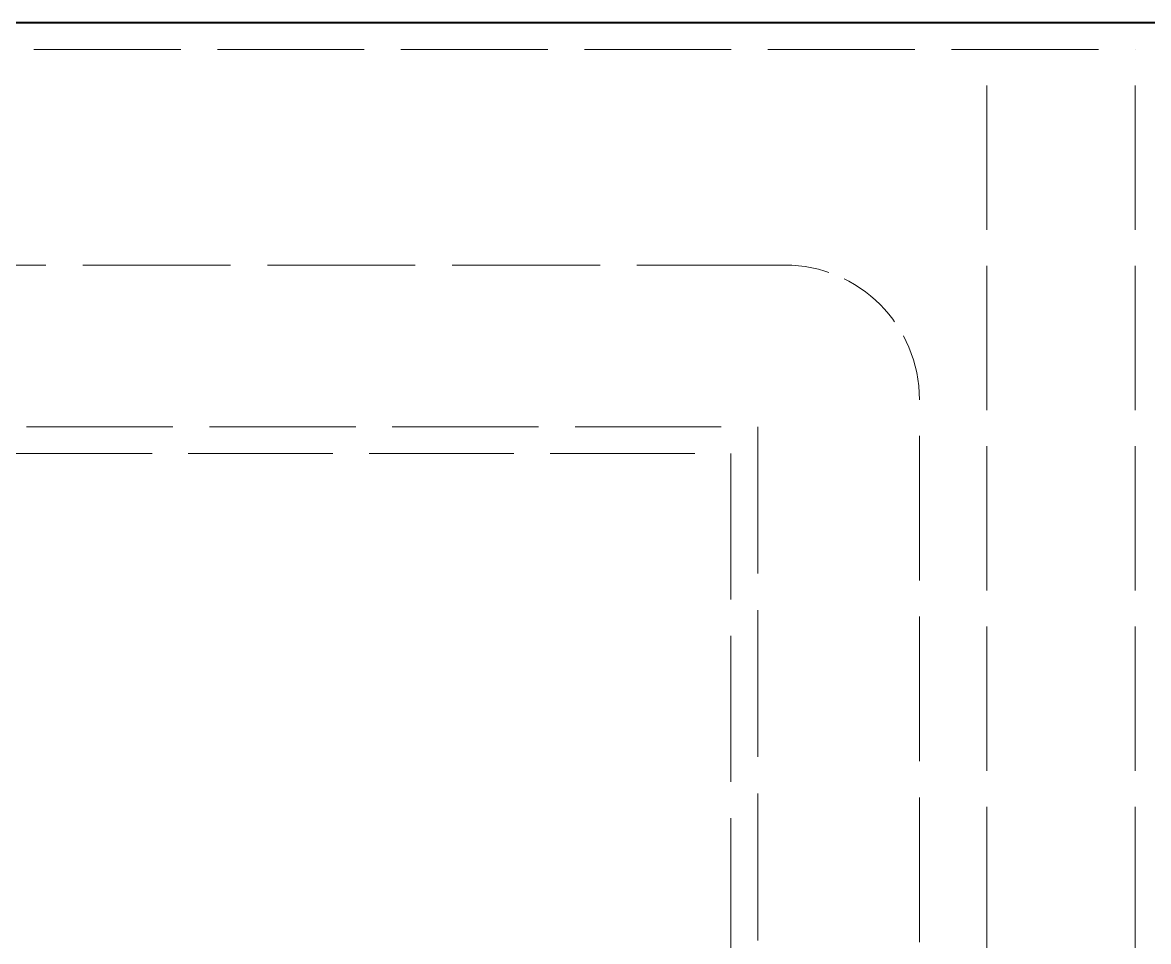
# Model space of a CAD drawing. Header units: millimetres. Extents: x 0 to 2970, y 0 to 2100.
# Drawn here: x 1528.5 to 1612.1, y 1345.1 to 1413.3 of the extents above; entities that cross this region are included whole.
import ezdxf

# ---------------------------------------------------------------- set-up
doc = ezdxf.new("R2010")
doc.units = ezdxf.units.MM
doc.header["$LTSCALE"] = 5
doc.linetypes.add('DASHED', pattern=[0.2067, 0.1654, -0.0413])
doc.layers.add('가려진 것(ISO)', color=2, linetype='DASHED', lineweight=18)
doc.layers.add('가시적인 것(ISO)', color=3, linetype='Continuous', lineweight=40)

msp = doc.modelspace()

# ---------------------------------------------------------------- linework, layer by layer
at = {"layer": '가려진 것(ISO)', "ltscale": 13.183357}
msp.add_line((1175.086, 1411.259), (1611.086, 1411.259), dxfattribs=at)
at = {"layer": '가려진 것(ISO)', "ltscale": 12.950765}
for p, q in [((1600.086, 715.259), (1600.086, 1411.259)), ((1611.086, 715.259), (1611.086, 1411.259))]:
    msp.add_line(p, q, dxfattribs=at)
at = {"layer": '가려진 것(ISO)', "ltscale": 13.269749}
msp.add_line((1585.086, 1395.259), (1201.086, 1395.259), dxfattribs=at)
at = {"layer": '가려진 것(ISO)', "ltscale": 12.981777}
msp.add_line((1595.086, 741.259), (1595.086, 1385.259), dxfattribs=at)
at = {"layer": '가려진 것(ISO)', "ltscale": 13.131522}
msp.add_line((1203.086, 1383.259), (1583.086, 1383.259), dxfattribs=at)
at = {"layer": '가려진 것(ISO)', "ltscale": 13.175637}
msp.add_line((1583.086, 1383.259), (1583.086, 743.259), dxfattribs=at)
at = {"layer": '가려진 것(ISO)', "ltscale": 12.993296}
msp.add_line((1205.086, 1381.259), (1581.086, 1381.259), dxfattribs=at)
at = {"layer": '가려진 것(ISO)', "ltscale": 13.093289}
msp.add_line((1581.086, 1381.259), (1581.086, 745.259), dxfattribs=at)
at = {"layer": '가려진 것(ISO)', "ltscale": 5.983681}
msp.add_arc((1585.086, 1385.259), 10, 0, 90, dxfattribs=at)
at = {"layer": '가시적인 것(ISO)'}
msp.add_line((1173.086, 1413.259), (1613.086, 1413.259), dxfattribs=at)

doc.saveas('drawing.dxf')
